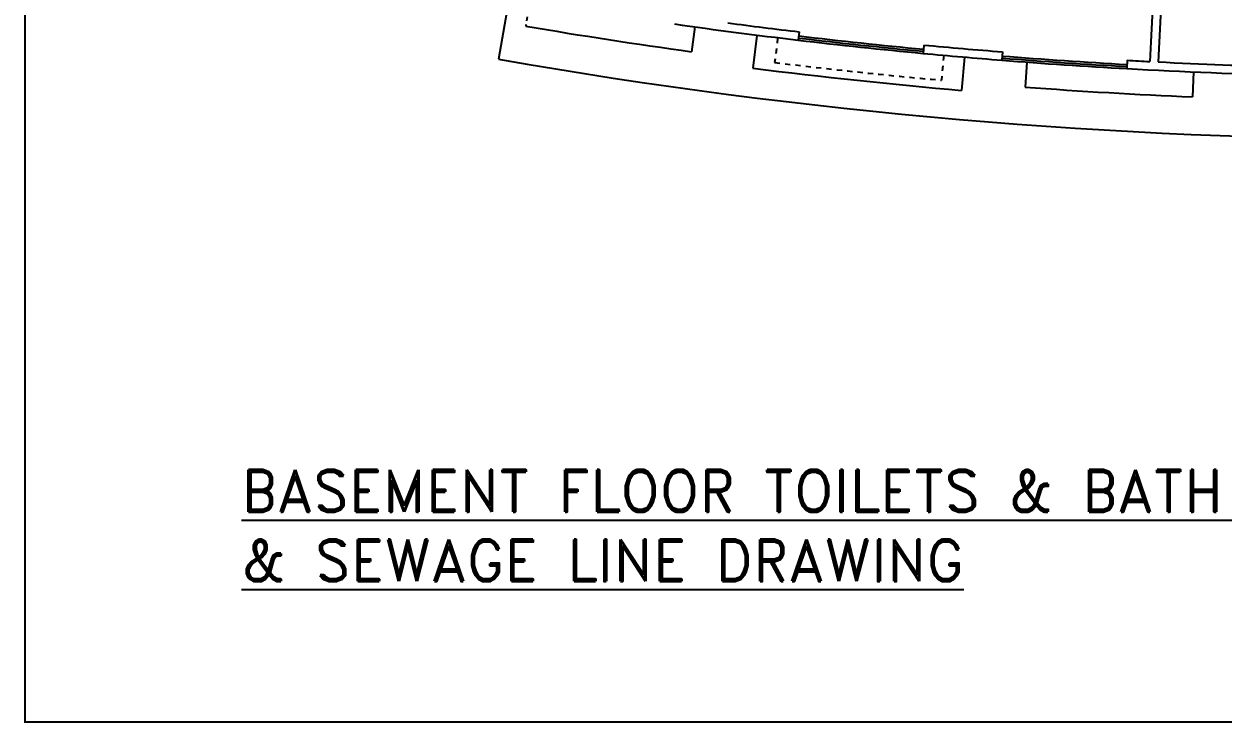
# Model space of a CAD drawing. Header units: metres. Extents: x 159409 to 239023, y 50504 to 95165.
# Drawn here: x 172420 to 175294, y 85110 to 86785 of the extents above; entities that cross this region are included whole.
import ezdxf

# ---------------------------------------------------------------- set-up
doc = ezdxf.new("R2010")
doc.units = ezdxf.units.M
doc.header["$MEASUREMENT"] = 0
doc.linetypes.add('HIDDEN', pattern=[0.125, 0.0625, -0.0625])
doc.styles.get("Standard").update_dxf_attribs({"font": 'times.ttf', "height": 18})

msp = doc.modelspace()

# ---------------------------------------------------------------- linework, layer by layer
at = {"color": 0, "ltscale": 10}
for p, q in [((175174.092, 87412.752), (175138.242, 86693.645)), ((175153.122, 87393.789), (175118.268, 86694.657)), ((173583.034, 86847.006), (173557.341, 86699.979)), ((174028.161, 86777.618), (174019.962, 86718.177)), ((174176.754, 86757.12), (174166.863, 86678.618)), ((174278.299, 86765.761), (174275.954, 86745.899)), ((174576.623, 86734.095), (174574.746, 86714.183)), ((174674.166, 86705.203), (174667.281, 86625.5)), ((174765.079, 86717.74), (174763.498, 86697.803)), ((174823.685, 86693.172), (174819.224, 86633.338)), ((175064.401, 86697.541), (175063.289, 86677.572)), ((175223.044, 86669.682), (175220.46, 86609.737))]:
    msp.add_line(p, q, dxfattribs=at)
at = {"color": 0, "linetype": 'HIDDEN', "ltscale": 150}
msp.add_line((173632.746, 86838.345), (173622.712, 86779.333), dxfattribs=at)
at = {"color": 0, "linetype": 'HIDDEN', "ltscale": 200}
for p, q in [((174226.362, 86750.87), (174219.213, 86692.279)), ((174624.352, 86709.506), (174618.963, 86649.847))]:
    msp.add_line(p, q, dxfattribs=at)
at = {"color": 6, "const_width": 5.123}
msp.add_lwpolyline([(179166.557, 89854.015), (179166.557, 85112.189), (172422.808, 85112.189), (172422.808, 89854.015)], close=True, dxfattribs=at)
at = {"color": 0, "ltscale": 10}
for centre, radius, start, end in [((175773.022, 99426.332), 12828.5, 260.3505472, 262.1457517), ((175773.022, 99426.332), 12768.5, 261.9223123, 263.2667552), ((175773.022, 99426.332), 12748.5, 262.4917226, 263.2667552), ((175766.368, 99366.702), 12703.5, 263.2658228, 264.6197206), ((175766.368, 99366.702), 12698.5, 263.265557, 264.6197224), ((175766.368, 99366.702), 12708.5, 263.2650275, 264.6197188), ((175773.022, 99426.332), 12748.5, 264.615081, 265.4652536), ((175773.061, 99377.814), 12870, 260.0864775, 279.9122874), ((175773.022, 99426.332), 12768.5, 264.615081, 265.4652536), ((175768.747, 99366.484), 12708.5, 265.4631317, 266.8178334), ((175768.747, 99366.484), 12703.5, 265.4631309, 266.8178351), ((175768.747, 99366.484), 12698.5, 265.46313, 266.8178368), ((175773.022, 99426.332), 12748.5, 266.8135897, 267.0560328), ((175773.022, 99426.332), 12748.5, 267.1459191, 268.5417281), ((175773.022, 99426.332), 12848.5, 262.8188123, 265.0630239), ((175773.022, 99426.332), 12768.5, 266.8135897, 268.631606), ((175773.022, 99426.332), 12828.5, 265.7361308, 267.5313348)]:
    msp.add_arc(centre, radius, start, end, dxfattribs=at)
at = {"color": 0, "linetype": 'HIDDEN', "ltscale": 200}
msp.add_arc((175773.022, 99426.332), 12828.5, 263.0431595, 264.8386613, dxfattribs=at)

# ---------------------------------------------------------------- texts
at = {"color": 232, "linetype": 'ByBlock', "insert": (172941.418, 85715.928), "char_height": 100, "attachment_point": 1}
msp.add_mtext_dynamic_manual_height_columns('{\\Fromand|c0;\\L\\C0;BASEMENT FLOOR TOILETS & BATH AREA SULLAGE & SEWAGE LINE DRAWING}', width=3732.26356, gutter_width=12.5, heights=[0], dxfattribs=at)

doc.saveas('drawing.dxf')
